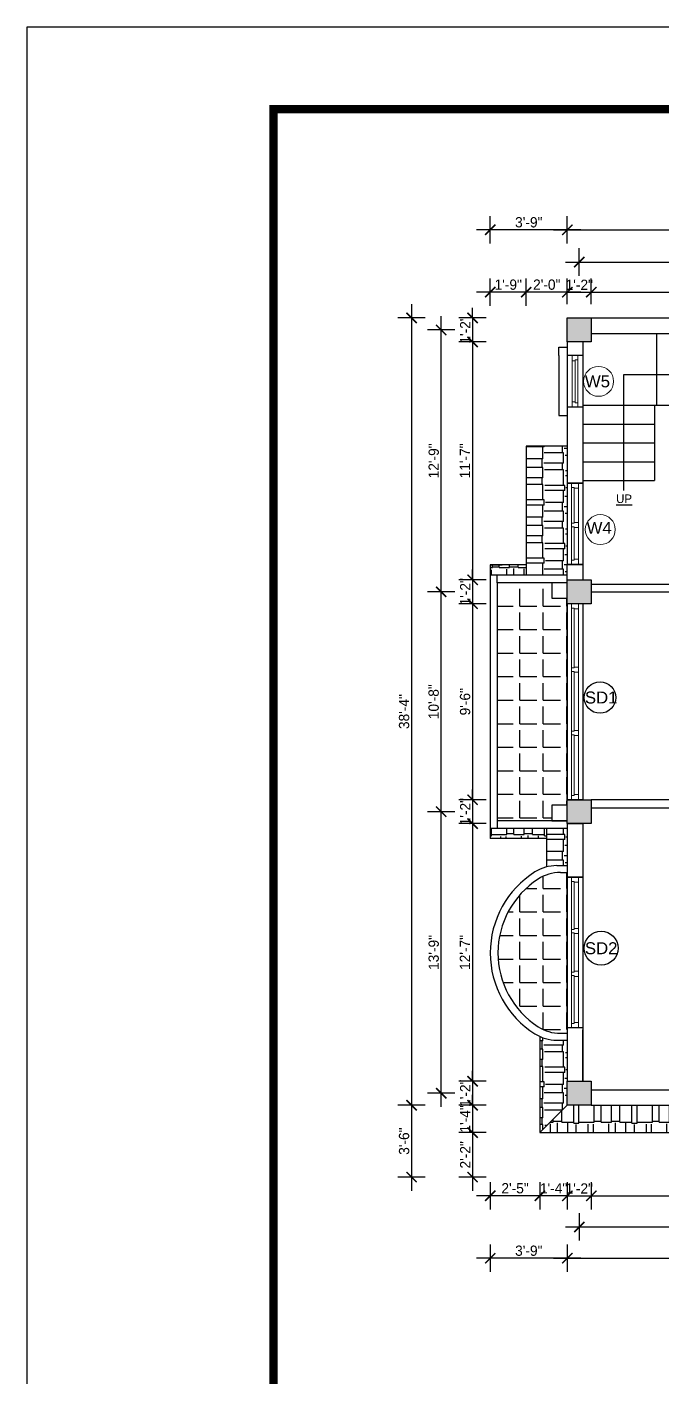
# Model space of a CAD drawing. Header units: inches. Extents: x 3672 to 10975, y -27382 to -746.
# Drawn here: x 3672 to 4043, y -25811 to -25022 of the extents above; entities that cross this region are included whole.
import ezdxf

# ---------------------------------------------------------------- set-up
doc = ezdxf.new("R2010")
doc.units = ezdxf.units.IN
doc.header["$LTSCALE"] = 17
doc.header["$MEASUREMENT"] = 0
for name, color, linetype, lineweight in [('25 BOT BAR', 12, 'Continuous', 25), ('DOOR & WIN', 1, 'Continuous', 25), ('OUTLINE', 1, 'Continuous', 25), ('TEXT', 231, 'Continuous', 20), ('WINDOW FRAME PLAN', 162, 'Continuous', 18)]:
    doc.layers.add(name, color=color, linetype=linetype, lineweight=lineweight)
doc.styles.add('ARCHITECTURE', font='stylu.ttf')
doc.styles.add('DIMTEXT', font='arial.ttf', dxfattribs={"height": 6})
doc.dimstyles.new('8 SCALE', dxfattribs={"dimscale": 0, "dimtxt": 6, "dimasz": 6, "dimexe": 8, "dimexo": 8, "dimgap": 1.25, "dimtad": 1, "dimdec": 0, "dimzin": 3, "dimdsep": 46, "dimlunit": 4, "dimtxsty": 'ARCHITECTURE', "dimblk": 'ARCHTICK', "dimcen": 8, "dimdle": 8, "dimclrd": 5, "dimclre": 5, "dimclrt": 7, "dimadec": 0, "dimazin": 0, "dimtfac": 0.75, "dimtdec": 0, "dimtix": 1, "dimtmove": 2, "dimatfit": 3, "dimldrblk": 'ARCHTICK', "dimfxl": 8, "dimfxlon": 1, "dimtolj": 1, "dimtzin": 0, "dimlwd": -1, "dimlwe": -1, "dimarcsym": 0})
pattern_1 = [(0, (-6022.838, -6798.299), (25.5, 12), [6, -5, 7, -3, 9, -4]), (0, (-6016.838, -6797.799), (25.5, 12), [5, -19, 4, -6]), (0, (-6004.838, -6799.049), (25.5, 12), [3, -31]), (90, (-6022.838, -6798.299), (-8.5, 12), [11.5, -36.5]), (90, (-6016.838, -6798.299), (-8.5, 12), [11.25, -36.75]), (90, (-6011.838, -6798.299), (-8.5, 12), [10.5, -37.5]), (90, (-6004.838, -6799.049), (-8.5, 12), [11.5, -36.5]), (90, (-6001.838, -6799.049), (-8.5, 12), [11.5, -36.5]), (90, (-5992.838, -6798.299), (-8.5, 12), [11, -37])]
pattern_2 = [(90, (-6022.838, -6798.299), (-12, 25.5), [6, -5, 7, -3, 9, -4]), (90, (-6023.338, -6792.299), (-12, 25.5), [5, -19, 4, -6]), (90, (-6022.088, -6780.299), (-12, 25.5), [3, -31]), (180, (-6022.838, -6798.299), (-12, -8.5), [11.5, -36.5]), (180, (-6022.838, -6792.299), (-12, -8.5), [11.25, -36.75]), (180, (-6022.838, -6787.299), (-12, -8.5), [10.5, -37.5]), (180, (-6022.088, -6780.299), (-12, -8.5), [11.5, -36.5]), (180, (-6022.088, -6777.299), (-12, -8.5), [11.5, -36.5]), (180, (-6022.838, -6768.299), (-12, -8.5), [11, -37])]
pattern_3 = [(0, (-6022.838, -6798.299), (0, 13.75), [10, -3.75]), (90, (-6022.838, -6798.299), (-13.75, 8e-16), [10, -3.75])]

# ---------------------------------------------------------------- blocks, each defined once
blk = doc.blocks.new("W4'")
at = {"layer": '25 BOT BAR'}
for p, q in [((9894.28, -8421.4), (9894.28, -8468.92)), ((9903.28, -8421.4), (9903.28, -8468.92))]:
    blk.add_line(p, q, dxfattribs=at)
at = {"layer": 'DOOR & WIN'}
blk.add_line((9903.28, -8421.4), (9894.28, -8421.4), dxfattribs=at)
at = {"layer": 'OUTLINE'}
blk.add_line((9903.28, -8468.92), (9894.28, -8468.92), dxfattribs=at)
at = {"layer": 'WINDOW FRAME PLAN'}
for p, q in [((9896.78, -8421.4), (9896.78, -8423.9)), ((9896.78, -8468.92), (9896.78, -8423.9)), ((9896.78, -8423.9), (9898.28, -8423.9)), ((9898.28, -8423.9), (9898.28, -8424.4)), ((9898.28, -8424.4), (9898.28, -8444.9)), ((9898.28, -8424.4), (9900.78, -8424.4)), ((9900.78, -8421.4), (9900.78, -8424.4)), ((9900.78, -8424.4), (9900.78, -8468.92)), ((9896.78, -8444.9), (9898.28, -8444.9)), ((9896.78, -8446.9), (9898.28, -8446.9)), ((9898.28, -8444.4), (9900.78, -8444.4)), ((9898.28, -8446.9), (9898.28, -8447.4)), ((9898.28, -8446.9), (9898.28, -8466.42)), ((9898.28, -8447.4), (9900.78, -8447.4)), ((9896.78, -8468.92), (9896.78, -8466.42)), ((9896.78, -8466.42), (9898.28, -8466.42)), ((9898.28, -8465.92), (9900.78, -8465.92)), ((9898.28, -8466.42), (9898.28, -8465.92)), ((9900.78, -8468.92), (9900.78, -8465.92))]:
    blk.add_line(p, q, dxfattribs=at)
blk = doc.blocks.new('_ArchTick')
at = {"color": 0, "linetype": 'ByBlock', "const_width": 0.15}
blk.add_lwpolyline([(-0.5, -0.5), (0.5, 0.5)], dxfattribs=at)
blk = doc.blocks.new('*D2941')
at = {"layer": '25 BOT BAR', "color": 5, "transparency": 16777216}
for p, q in [((3932.13, -25192.46), (3932.13, -25186.46)), ((3940.13, -25192.46), (3924.13, -25192.46)), ((3932.13, -25192.46), (3932.13, -25206.46)), ((3940.13, -25206.46), (3924.13, -25206.46)), ((3932.13, -25206.46), (3932.13, -25212.46))]:
    blk.add_line(p, q, dxfattribs=at)
at = {"layer": 'Defpoints', "color": 0, "transparency": 16777216}
for p in [(3987.45, -25192.46), (3932.13, -25206.46), (3987.45, -25206.46)]:
    blk.add_point(p, dxfattribs=at)
at = {"layer": '25 BOT BAR', "color": 5, "transparency": 16777216, "xscale": 6, "yscale": 6, "zscale": 6}
for p, rotation in [((3932.13, -25192.46), 270), ((3932.13, -25206.46), 90)]:
    blk.add_blockref('_ArchTick', p, dxfattribs=dict(at, rotation=rotation))
at = {"layer": '25 BOT BAR', "color": 7, "transparency": 16777216, "insert": (3927.82, -25199.46), "char_height": 6, "attachment_point": 5, "rotation": 90, "style": 'ARCHITECTURE'}
blk.add_mtext('\\A1;1\'-2"', dxfattribs=at)
blk = doc.blocks.new('*D2942')
at = {"layer": '25 BOT BAR', "color": 5, "transparency": 16777216}
for p, q in [((3932.13, -25198.46), (3932.13, -25353.46)), ((3940.13, -25206.46), (3924.13, -25206.46)), ((3940.13, -25345.46), (3924.13, -25345.46))]:
    blk.add_line(p, q, dxfattribs=at)
at = {"layer": 'Defpoints', "color": 0, "transparency": 16777216}
for p in [(3987.45, -25206.46), (3932.13, -25345.46), (3987.45, -25345.46)]:
    blk.add_point(p, dxfattribs=at)
at = {"layer": '25 BOT BAR', "color": 5, "transparency": 16777216, "xscale": 6, "yscale": 6, "zscale": 6}
for p, rotation in [((3932.13, -25206.46), 90), ((3932.13, -25345.46), 270)]:
    blk.add_blockref('_ArchTick', p, dxfattribs=dict(at, rotation=rotation))
at = {"layer": '25 BOT BAR', "color": 7, "transparency": 16777216, "insert": (3927.67, -25275.96), "char_height": 6, "attachment_point": 5, "rotation": 90, "style": 'ARCHITECTURE'}
blk.add_mtext('\\A1;11\'-7"', dxfattribs=at)
blk = doc.blocks.new('*D2943')
at = {"layer": '25 BOT BAR', "color": 5, "transparency": 16777216}
for p, q in [((3940.13, -25345.46), (3924.13, -25345.46)), ((3932.13, -25345.46), (3932.13, -25339.46)), ((3932.13, -25345.46), (3932.13, -25359.46)), ((3940.13, -25359.46), (3924.13, -25359.46)), ((3932.13, -25359.46), (3932.13, -25365.46))]:
    blk.add_line(p, q, dxfattribs=at)
at = {"layer": 'Defpoints', "color": 0, "transparency": 16777216}
for p in [(3987.45, -25345.46), (3932.13, -25359.46), (3987.45, -25359.46)]:
    blk.add_point(p, dxfattribs=at)
at = {"layer": '25 BOT BAR', "color": 5, "transparency": 16777216, "xscale": 6, "yscale": 6, "zscale": 6}
for p, rotation in [((3932.13, -25345.46), 270), ((3932.13, -25359.46), 90)]:
    blk.add_blockref('_ArchTick', p, dxfattribs=dict(at, rotation=rotation))
at = {"layer": '25 BOT BAR', "color": 7, "transparency": 16777216, "insert": (3927.82, -25352.46), "char_height": 6, "attachment_point": 5, "rotation": 90, "style": 'ARCHITECTURE'}
blk.add_mtext('\\A1;1\'-2"', dxfattribs=at)
blk = doc.blocks.new('*D2944')
at = {"layer": '25 BOT BAR', "color": 5, "transparency": 16777216}
for p, q in [((3932.13, -25351.46), (3932.13, -25481.94)), ((3940.13, -25359.46), (3924.13, -25359.46)), ((3940.13, -25473.94), (3924.13, -25473.94))]:
    blk.add_line(p, q, dxfattribs=at)
at = {"layer": 'Defpoints', "color": 0, "transparency": 16777216}
for p in [(3987.45, -25359.46), (3932.13, -25473.94), (3987.45, -25473.94)]:
    blk.add_point(p, dxfattribs=at)
at = {"layer": '25 BOT BAR', "color": 5, "transparency": 16777216, "xscale": 6, "yscale": 6, "zscale": 6}
for p, rotation in [((3932.13, -25359.46), 90), ((3932.13, -25473.94), 270)]:
    blk.add_blockref('_ArchTick', p, dxfattribs=dict(at, rotation=rotation))
at = {"layer": '25 BOT BAR', "color": 7, "transparency": 16777216, "insert": (3927.77, -25416.7), "char_height": 6, "attachment_point": 5, "rotation": 90, "style": 'ARCHITECTURE'}
blk.add_mtext('\\A1;9\'-6"', dxfattribs=at)
blk = doc.blocks.new('*D2945')
at = {"layer": '25 BOT BAR', "color": 5, "transparency": 16777216}
for p, q in [((3932.13, -25473.94), (3932.13, -25467.94)), ((3940.13, -25473.94), (3924.13, -25473.94)), ((3932.13, -25473.94), (3932.13, -25487.94)), ((3940.13, -25487.94), (3924.13, -25487.94)), ((3932.13, -25487.94), (3932.13, -25493.94))]:
    blk.add_line(p, q, dxfattribs=at)
at = {"layer": 'Defpoints', "color": 0, "transparency": 16777216}
for p in [(3987.45, -25473.94), (3932.13, -25487.94), (3987.45, -25487.94)]:
    blk.add_point(p, dxfattribs=at)
at = {"layer": '25 BOT BAR', "color": 5, "transparency": 16777216, "xscale": 6, "yscale": 6, "zscale": 6}
for p, rotation in [((3932.13, -25473.94), 270), ((3932.13, -25487.94), 90)]:
    blk.add_blockref('_ArchTick', p, dxfattribs=dict(at, rotation=rotation))
at = {"layer": '25 BOT BAR', "color": 7, "transparency": 16777216, "insert": (3927.82, -25480.94), "char_height": 6, "attachment_point": 5, "rotation": 90, "style": 'ARCHITECTURE'}
blk.add_mtext('\\A1;1\'-2"', dxfattribs=at)
blk = doc.blocks.new('*D2946')
at = {"layer": '25 BOT BAR', "color": 5, "transparency": 16777216}
for p, q in [((3932.13, -25479.94), (3932.13, -25646.46)), ((3940.13, -25487.94), (3924.13, -25487.94)), ((3940.13, -25638.46), (3924.13, -25638.46))]:
    blk.add_line(p, q, dxfattribs=at)
at = {"layer": 'Defpoints', "color": 0, "transparency": 16777216}
for p in [(3987.45, -25487.94), (3932.13, -25638.46), (3987.45, -25638.46)]:
    blk.add_point(p, dxfattribs=at)
at = {"layer": '25 BOT BAR', "color": 5, "transparency": 16777216, "xscale": 6, "yscale": 6, "zscale": 6}
for p, rotation in [((3932.13, -25487.94), 90), ((3932.13, -25638.46), 270)]:
    blk.add_blockref('_ArchTick', p, dxfattribs=dict(at, rotation=rotation))
at = {"layer": '25 BOT BAR', "color": 7, "transparency": 16777216, "insert": (3927.67, -25563.2), "char_height": 6, "attachment_point": 5, "rotation": 90, "style": 'ARCHITECTURE'}
blk.add_mtext('\\A1;12\'-7"', dxfattribs=at)
blk = doc.blocks.new('*D2947')
at = {"layer": '25 BOT BAR', "color": 5, "transparency": 16777216}
for p, q in [((3932.13, -25638.46), (3932.13, -25632.46)), ((3940.13, -25638.46), (3924.13, -25638.46)), ((3932.13, -25638.46), (3932.13, -25652.46)), ((3940.13, -25652.46), (3924.13, -25652.46)), ((3932.13, -25652.46), (3932.13, -25658.46))]:
    blk.add_line(p, q, dxfattribs=at)
at = {"layer": 'Defpoints', "color": 0, "transparency": 16777216}
for p in [(3987.45, -25638.46), (3932.13, -25652.46), (3987.45, -25652.46)]:
    blk.add_point(p, dxfattribs=at)
at = {"layer": '25 BOT BAR', "color": 5, "transparency": 16777216, "xscale": 6, "yscale": 6, "zscale": 6}
for p, rotation in [((3932.13, -25638.46), 270), ((3932.13, -25652.46), 90)]:
    blk.add_blockref('_ArchTick', p, dxfattribs=dict(at, rotation=rotation))
at = {"layer": '25 BOT BAR', "color": 7, "transparency": 16777216, "insert": (3927.82, -25645.46), "char_height": 6, "attachment_point": 5, "rotation": 90, "style": 'ARCHITECTURE'}
blk.add_mtext('\\A1;1\'-2"', dxfattribs=at)
blk = doc.blocks.new('*D2948')
at = {"layer": '25 BOT BAR', "color": 5, "transparency": 16777216}
for p, q in [((3913.79, -25653.46), (3913.79, -25472.94)), ((3921.79, -25480.94), (3905.79, -25480.94)), ((3921.79, -25645.46), (3905.79, -25645.46))]:
    blk.add_line(p, q, dxfattribs=at)
at = {"layer": 'Defpoints', "color": 0, "transparency": 16777216}
for p in [(3913.79, -25480.94), (3994.45, -25480.94), (3994.45, -25645.46)]:
    blk.add_point(p, dxfattribs=at)
at = {"layer": '25 BOT BAR', "color": 5, "transparency": 16777216, "xscale": 6, "yscale": 6, "zscale": 6}
for p, rotation in [((3913.79, -25480.94), 90), ((3913.79, -25645.46), 270)]:
    blk.add_blockref('_ArchTick', p, dxfattribs=dict(at, rotation=rotation))
at = {"layer": '25 BOT BAR', "color": 7, "transparency": 16777216, "insert": (3909.44, -25563.2), "char_height": 6, "attachment_point": 5, "rotation": 90, "style": 'ARCHITECTURE'}
blk.add_mtext('\\A1;13\'-9"', dxfattribs=at)
blk = doc.blocks.new('*D2949')
at = {"layer": '25 BOT BAR', "color": 5, "transparency": 16777216}
for p, q in [((3913.79, -25488.94), (3913.79, -25344.46)), ((3921.79, -25352.46), (3905.79, -25352.46)), ((3921.79, -25480.94), (3905.79, -25480.94))]:
    blk.add_line(p, q, dxfattribs=at)
at = {"layer": 'Defpoints', "color": 0, "transparency": 16777216}
for p in [(3913.79, -25352.46), (3994.45, -25352.46), (3994.45, -25480.94)]:
    blk.add_point(p, dxfattribs=at)
at = {"layer": '25 BOT BAR', "color": 5, "transparency": 16777216, "xscale": 6, "yscale": 6, "zscale": 6}
for p, rotation in [((3913.79, -25352.46), 90), ((3913.79, -25480.94), 270)]:
    blk.add_blockref('_ArchTick', p, dxfattribs=dict(at, rotation=rotation))
at = {"layer": '25 BOT BAR', "color": 7, "transparency": 16777216, "insert": (3909.42, -25416.7), "char_height": 6, "attachment_point": 5, "rotation": 90, "style": 'ARCHITECTURE'}
blk.add_mtext('\\A1;10\'-8"', dxfattribs=at)
blk = doc.blocks.new('*D2950')
at = {"layer": '25 BOT BAR', "color": 5, "transparency": 16777216}
for p, q in [((3913.79, -25360.46), (3913.79, -25191.46)), ((3921.79, -25199.46), (3905.79, -25199.46)), ((3921.79, -25352.46), (3905.79, -25352.46))]:
    blk.add_line(p, q, dxfattribs=at)
at = {"layer": 'Defpoints', "color": 0, "transparency": 16777216}
for p in [(3913.79, -25199.46), (3994.45, -25199.46), (3994.45, -25352.46)]:
    blk.add_point(p, dxfattribs=at)
at = {"layer": '25 BOT BAR', "color": 5, "transparency": 16777216, "xscale": 6, "yscale": 6, "zscale": 6}
for p, rotation in [((3913.79, -25199.46), 90), ((3913.79, -25352.46), 270)]:
    blk.add_blockref('_ArchTick', p, dxfattribs=dict(at, rotation=rotation))
at = {"layer": '25 BOT BAR', "color": 7, "transparency": 16777216, "insert": (3909.45, -25275.96), "char_height": 6, "attachment_point": 5, "rotation": 90, "style": 'ARCHITECTURE'}
blk.add_mtext('\\A1;12\'-9"', dxfattribs=at)
blk = doc.blocks.new('*D2951')
at = {"layer": '25 BOT BAR', "color": 5, "transparency": 16777216}
for p, q in [((3896.51, -25184.46), (3896.51, -25660.46)), ((3904.51, -25192.46), (3888.51, -25192.46)), ((3904.51, -25652.46), (3888.51, -25652.46))]:
    blk.add_line(p, q, dxfattribs=at)
at = {"layer": 'Defpoints', "color": 0, "transparency": 16777216}
for p in [(3987.45, -25192.46), (3896.51, -25652.46), (3987.45, -25652.46)]:
    blk.add_point(p, dxfattribs=at)
at = {"layer": '25 BOT BAR', "color": 5, "transparency": 16777216, "xscale": 6, "yscale": 6, "zscale": 6}
for p, rotation in [((3896.51, -25192.46), 90), ((3896.51, -25652.46), 270)]:
    blk.add_blockref('_ArchTick', p, dxfattribs=dict(at, rotation=rotation))
at = {"layer": '25 BOT BAR', "color": 7, "transparency": 16777216, "insert": (3892.13, -25422.46), "char_height": 6, "attachment_point": 5, "rotation": 90, "style": 'ARCHITECTURE'}
blk.add_mtext('\\A1;38\'-4"', dxfattribs=at)
blk = doc.blocks.new('*D2952')
at = {"layer": '25 BOT BAR', "color": 5, "transparency": 16777216}
for p, q in [((3987.45, -25697.41), (3987.45, -25713.41)), ((4001.45, -25697.41), (4001.45, -25713.41)), ((3987.45, -25705.41), (3981.45, -25705.41)), ((3987.45, -25705.41), (4001.45, -25705.41)), ((4001.45, -25705.41), (4007.45, -25705.41))]:
    blk.add_line(p, q, dxfattribs=at)
at = {"layer": 'Defpoints', "color": 0, "transparency": 16777216}
for p in [(3987.45, -25652.46), (4001.45, -25652.46), (4001.45, -25705.41)]:
    blk.add_point(p, dxfattribs=at)
at = {"layer": '25 BOT BAR', "color": 5, "transparency": 16777216, "xscale": 6, "yscale": 6, "zscale": 6}
blk.add_blockref('_ArchTick', (3987.45, -25705.41), dxfattribs=at)
at = {"layer": '25 BOT BAR', "color": 5, "transparency": 16777216, "xscale": 6, "yscale": 6, "zscale": 6, "rotation": 180}
blk.add_blockref('_ArchTick', (4001.45, -25705.41), dxfattribs=at)
at = {"layer": '25 BOT BAR', "color": 7, "transparency": 16777216, "insert": (3994.45, -25701.1), "char_height": 6, "attachment_point": 5, "style": 'ARCHITECTURE'}
blk.add_mtext('\\A1;1\'-2"', dxfattribs=at)
blk = doc.blocks.new('*D2953')
at = {"layer": '25 BOT BAR', "color": 5, "transparency": 16777216}
for p, q in [((4001.45, -25697.41), (4001.45, -25713.41)), ((4137.45, -25697.41), (4137.45, -25713.41)), ((3993.45, -25705.41), (4145.45, -25705.41))]:
    blk.add_line(p, q, dxfattribs=at)
at = {"layer": 'Defpoints', "color": 0, "transparency": 16777216}
for p in [(4001.45, -25652.46), (4137.45, -25652.46), (4137.45, -25705.41)]:
    blk.add_point(p, dxfattribs=at)
at = {"layer": '25 BOT BAR', "color": 5, "transparency": 16777216, "xscale": 6, "yscale": 6, "zscale": 6, "rotation": 180}
blk.add_blockref('_ArchTick', (4001.45, -25705.41), dxfattribs=at)
at = {"layer": '25 BOT BAR', "color": 5, "transparency": 16777216, "xscale": 6, "yscale": 6, "zscale": 6}
blk.add_blockref('_ArchTick', (4137.45, -25705.41), dxfattribs=at)
at = {"layer": '25 BOT BAR', "color": 7, "transparency": 16777216, "insert": (4069.45, -25701.03), "char_height": 6, "attachment_point": 5, "style": 'ARCHITECTURE'}
blk.add_mtext('\\A1;11\'-4"', dxfattribs=at)
blk = doc.blocks.new('*D2959')
at = {"layer": '25 BOT BAR', "color": 5, "transparency": 16777216}
for p, q in [((3994.45, -25715.61), (3994.45, -25731.61)), ((4144.45, -25715.61), (4144.45, -25731.61)), ((3986.45, -25723.61), (4152.45, -25723.61))]:
    blk.add_line(p, q, dxfattribs=at)
at = {"layer": 'Defpoints', "color": 0, "transparency": 16777216}
for p in [(3994.45, -25645.46), (4144.45, -25645.46), (4144.45, -25723.61)]:
    blk.add_point(p, dxfattribs=at)
at = {"layer": '25 BOT BAR', "color": 5, "transparency": 16777216, "xscale": 6, "yscale": 6, "zscale": 6, "rotation": 180}
blk.add_blockref('_ArchTick', (3994.45, -25723.61), dxfattribs=at)
at = {"layer": '25 BOT BAR', "color": 5, "transparency": 16777216, "xscale": 6, "yscale": 6, "zscale": 6}
blk.add_blockref('_ArchTick', (4144.45, -25723.61), dxfattribs=at)
at = {"layer": '25 BOT BAR', "color": 7, "transparency": 16777216, "insert": (4069.45, -25719.25), "char_height": 6, "attachment_point": 5, "style": 'ARCHITECTURE'}
blk.add_mtext('\\A1;12\'-6"', dxfattribs=at)
blk = doc.blocks.new('*D2962')
at = {"layer": '25 BOT BAR', "color": 5, "transparency": 16777216}
for p, q in [((3987.45, -25733.87), (3987.45, -25749.87)), ((4447.91, -25733.87), (4447.91, -25749.87)), ((3979.45, -25741.87), (4455.91, -25741.87))]:
    blk.add_line(p, q, dxfattribs=at)
at = {"layer": 'Defpoints', "color": 0, "transparency": 16777216}
for p in [(3987.45, -25652.46), (4447.91, -25652.46), (4447.91, -25741.87)]:
    blk.add_point(p, dxfattribs=at)
at = {"layer": '25 BOT BAR', "color": 5, "transparency": 16777216, "xscale": 6, "yscale": 6, "zscale": 6, "rotation": 180}
blk.add_blockref('_ArchTick', (3987.45, -25741.87), dxfattribs=at)
at = {"layer": '25 BOT BAR', "color": 5, "transparency": 16777216, "xscale": 6, "yscale": 6, "zscale": 6}
blk.add_blockref('_ArchTick', (4447.91, -25741.87), dxfattribs=at)
at = {"layer": '25 BOT BAR', "color": 7, "transparency": 16777216, "insert": (4217.68, -25737.49), "char_height": 6, "attachment_point": 5, "style": 'ARCHITECTURE'}
blk.add_mtext('\\A1;38\'-4"', dxfattribs=at)
blk = doc.blocks.new('*D2963')
at = {"layer": '25 BOT BAR', "color": 5, "transparency": 16777216}
for p, q in [((3987.45, -25184.46), (3987.45, -25169.37)), ((4001.45, -25184.46), (4001.45, -25169.37)), ((3987.45, -25177.37), (3981.45, -25177.37)), ((3987.45, -25177.37), (4001.45, -25177.37)), ((4001.45, -25177.37), (4007.45, -25177.37))]:
    blk.add_line(p, q, dxfattribs=at)
at = {"layer": 'Defpoints', "color": 0, "transparency": 16777216}
for p in [(4001.45, -25177.37), (3987.45, -25192.46), (4001.45, -25192.46)]:
    blk.add_point(p, dxfattribs=at)
at = {"layer": '25 BOT BAR', "color": 5, "transparency": 16777216, "xscale": 6, "yscale": 6, "zscale": 6}
blk.add_blockref('_ArchTick', (3987.45, -25177.37), dxfattribs=at)
at = {"layer": '25 BOT BAR', "color": 5, "transparency": 16777216, "xscale": 6, "yscale": 6, "zscale": 6, "rotation": 180}
blk.add_blockref('_ArchTick', (4001.45, -25177.37), dxfattribs=at)
at = {"layer": '25 BOT BAR', "color": 7, "transparency": 16777216, "insert": (3994.45, -25173.06), "char_height": 6, "attachment_point": 5, "style": 'ARCHITECTURE'}
blk.add_mtext('\\A1;1\'-2"', dxfattribs=at)
blk = doc.blocks.new('*D2964')
at = {"layer": '25 BOT BAR', "color": 5, "transparency": 16777216}
for p, q in [((4001.45, -25184.46), (4001.45, -25169.37)), ((4137.45, -25184.46), (4137.45, -25169.37)), ((3993.45, -25177.37), (4145.45, -25177.37))]:
    blk.add_line(p, q, dxfattribs=at)
at = {"layer": 'Defpoints', "color": 0, "transparency": 16777216}
for p in [(4137.45, -25177.37), (4001.45, -25192.46), (4137.45, -25192.46)]:
    blk.add_point(p, dxfattribs=at)
at = {"layer": '25 BOT BAR', "color": 5, "transparency": 16777216, "xscale": 6, "yscale": 6, "zscale": 6, "rotation": 180}
blk.add_blockref('_ArchTick', (4001.45, -25177.37), dxfattribs=at)
at = {"layer": '25 BOT BAR', "color": 5, "transparency": 16777216, "xscale": 6, "yscale": 6, "zscale": 6}
blk.add_blockref('_ArchTick', (4137.45, -25177.37), dxfattribs=at)
at = {"layer": '25 BOT BAR', "color": 7, "transparency": 16777216, "insert": (4069.45, -25172.98), "char_height": 6, "attachment_point": 5, "style": 'ARCHITECTURE'}
blk.add_mtext('\\A1;11\'-4"', dxfattribs=at)
blk = doc.blocks.new('*D2970')
at = {"layer": '25 BOT BAR', "color": 5, "transparency": 16777216}
for p, q in [((3994.45, -25167.76), (3994.45, -25151.76)), ((4144.45, -25167.76), (4144.45, -25151.76)), ((3986.45, -25159.76), (4152.45, -25159.76))]:
    blk.add_line(p, q, dxfattribs=at)
at = {"layer": 'Defpoints', "color": 0, "transparency": 16777216}
for p in [(4144.45, -25159.76), (3994.45, -25199.46), (4144.45, -25199.46)]:
    blk.add_point(p, dxfattribs=at)
at = {"layer": '25 BOT BAR', "color": 5, "transparency": 16777216, "xscale": 6, "yscale": 6, "zscale": 6, "rotation": 180}
blk.add_blockref('_ArchTick', (3994.45, -25159.76), dxfattribs=at)
at = {"layer": '25 BOT BAR', "color": 5, "transparency": 16777216, "xscale": 6, "yscale": 6, "zscale": 6}
blk.add_blockref('_ArchTick', (4144.45, -25159.76), dxfattribs=at)
at = {"layer": '25 BOT BAR', "color": 7, "transparency": 16777216, "insert": (4069.45, -25155.4), "char_height": 6, "attachment_point": 5, "style": 'ARCHITECTURE'}
blk.add_mtext('\\A1;12\'-6"', dxfattribs=at)
blk = doc.blocks.new('*D2973')
at = {"layer": '25 BOT BAR', "color": 5, "transparency": 16777216}
for p, q in [((3987.45, -25148.94), (3987.45, -25132.94)), ((4447.91, -25148.94), (4447.91, -25132.94)), ((3979.45, -25140.94), (4455.91, -25140.94))]:
    blk.add_line(p, q, dxfattribs=at)
at = {"layer": 'Defpoints', "color": 0, "transparency": 16777216}
for p in [(4447.91, -25140.94), (3987.45, -25192.46), (4447.91, -25192.46)]:
    blk.add_point(p, dxfattribs=at)
at = {"layer": '25 BOT BAR', "color": 5, "transparency": 16777216, "xscale": 6, "yscale": 6, "zscale": 6, "rotation": 180}
blk.add_blockref('_ArchTick', (3987.45, -25140.94), dxfattribs=at)
at = {"layer": '25 BOT BAR', "color": 5, "transparency": 16777216, "xscale": 6, "yscale": 6, "zscale": 6}
blk.add_blockref('_ArchTick', (4447.91, -25140.94), dxfattribs=at)
at = {"layer": '25 BOT BAR', "color": 7, "transparency": 16777216, "insert": (4217.68, -25136.56), "char_height": 6, "attachment_point": 5, "style": 'ARCHITECTURE'}
blk.add_mtext('\\A1;38\'-4"', dxfattribs=at)
blk = doc.blocks.new('*D2921')
at = {"layer": '25 BOT BAR', "color": 5, "transparency": 16777216}
for p, q in [((3963.45, -25185.37), (3963.45, -25169.37)), ((3987.45, -25184.46), (3987.45, -25169.37)), ((3995.45, -25177.37), (3955.45, -25177.37))]:
    blk.add_line(p, q, dxfattribs=at)
at = {"layer": 'Defpoints', "color": 0, "transparency": 16777216}
for p in [(3963.45, -25177.37), (3987.45, -25192.46), (3963.45, -25267.46)]:
    blk.add_point(p, dxfattribs=at)
at = {"layer": '25 BOT BAR', "color": 5, "transparency": 16777216, "xscale": 6, "yscale": 6, "zscale": 6, "rotation": 180}
blk.add_blockref('_ArchTick', (3963.45, -25177.37), dxfattribs=at)
at = {"layer": '25 BOT BAR', "color": 5, "transparency": 16777216, "xscale": 6, "yscale": 6, "zscale": 6}
blk.add_blockref('_ArchTick', (3987.45, -25177.37), dxfattribs=at)
at = {"layer": '25 BOT BAR', "color": 7, "transparency": 16777216, "insert": (3975.45, -25173.01), "char_height": 6, "attachment_point": 5, "style": 'ARCHITECTURE'}
blk.add_mtext('\\A1;2\'-0"', dxfattribs=at)
blk = doc.blocks.new('*D2922')
at = {"layer": '25 BOT BAR', "color": 5, "transparency": 16777216}
for p, q in [((3942.45, -25148.94), (3942.45, -25132.94)), ((3987.45, -25148.94), (3987.45, -25132.94)), ((3995.45, -25140.94), (3934.45, -25140.94))]:
    blk.add_line(p, q, dxfattribs=at)
at = {"layer": 'Defpoints', "color": 0, "transparency": 16777216}
for p in [(3942.45, -25140.94), (3987.45, -25192.46), (3942.45, -25336.7)]:
    blk.add_point(p, dxfattribs=at)
at = {"layer": '25 BOT BAR', "color": 5, "transparency": 16777216, "xscale": 6, "yscale": 6, "zscale": 6, "rotation": 180}
blk.add_blockref('_ArchTick', (3942.45, -25140.94), dxfattribs=at)
at = {"layer": '25 BOT BAR', "color": 5, "transparency": 16777216, "xscale": 6, "yscale": 6, "zscale": 6}
blk.add_blockref('_ArchTick', (3987.45, -25140.94), dxfattribs=at)
at = {"layer": '25 BOT BAR', "color": 7, "transparency": 16777216, "insert": (3964.95, -25136.58), "char_height": 6, "attachment_point": 5, "style": 'ARCHITECTURE'}
blk.add_mtext('\\A1;3\'-9"', dxfattribs=at)
blk = doc.blocks.new('*D2918')
at = {"layer": '25 BOT BAR', "color": 5, "transparency": 16777216}
for p, q in [((3940.13, -25652.46), (3924.13, -25652.46)), ((3932.13, -25652.46), (3932.13, -25646.46)), ((3932.13, -25652.46), (3932.13, -25668.46)), ((3940.13, -25668.46), (3924.13, -25668.46)), ((3932.13, -25668.46), (3932.13, -25674.46))]:
    blk.add_line(p, q, dxfattribs=at)
at = {"layer": 'Defpoints', "color": 0, "transparency": 16777216}
for p in [(3987.45, -25652.46), (3932.13, -25668.46), (3971.45, -25668.46)]:
    blk.add_point(p, dxfattribs=at)
at = {"layer": '25 BOT BAR', "color": 5, "transparency": 16777216, "xscale": 6, "yscale": 6, "zscale": 6}
for p, rotation in [((3932.13, -25652.46), 270), ((3932.13, -25668.46), 90)]:
    blk.add_blockref('_ArchTick', p, dxfattribs=dict(at, rotation=rotation))
at = {"layer": '25 BOT BAR', "color": 7, "transparency": 16777216, "insert": (3927.75, -25660.46), "char_height": 6, "attachment_point": 5, "rotation": 90, "style": 'ARCHITECTURE'}
blk.add_mtext('\\A1;1\'-4"', dxfattribs=at)
blk = doc.blocks.new('*D2919')
at = {"layer": '25 BOT BAR', "color": 5, "transparency": 16777216}
for p, q in [((3932.13, -25660.46), (3932.13, -25702.46)), ((3940.13, -25668.46), (3924.13, -25668.46)), ((3940.13, -25694.46), (3924.13, -25694.46))]:
    blk.add_line(p, q, dxfattribs=at)
at = {"layer": 'Defpoints', "color": 0, "transparency": 16777216}
for p in [(3971.45, -25668.46), (3932.13, -25694.46), (4293.45, -25694.46)]:
    blk.add_point(p, dxfattribs=at)
at = {"layer": '25 BOT BAR', "color": 5, "transparency": 16777216, "xscale": 6, "yscale": 6, "zscale": 6}
for p, rotation in [((3932.13, -25668.46), 90), ((3932.13, -25694.46), 270)]:
    blk.add_blockref('_ArchTick', p, dxfattribs=dict(at, rotation=rotation))
at = {"layer": '25 BOT BAR', "color": 7, "transparency": 16777216, "insert": (3927.82, -25681.46), "char_height": 6, "attachment_point": 5, "rotation": 90, "style": 'ARCHITECTURE'}
blk.add_mtext('\\A1;2\'-2"', dxfattribs=at)
blk = doc.blocks.new('*D2920')
at = {"layer": '25 BOT BAR', "color": 5, "transparency": 16777216}
for p, q in [((3896.51, -25644.46), (3896.51, -25702.46)), ((3904.51, -25652.46), (3888.51, -25652.46)), ((3904.51, -25694.46), (3888.51, -25694.46))]:
    blk.add_line(p, q, dxfattribs=at)
at = {"layer": 'Defpoints', "color": 0, "transparency": 16777216}
for p in [(3987.45, -25652.46), (3896.51, -25694.46), (4293.45, -25694.46)]:
    blk.add_point(p, dxfattribs=at)
at = {"layer": '25 BOT BAR', "color": 5, "transparency": 16777216, "xscale": 6, "yscale": 6, "zscale": 6}
for p, rotation in [((3896.51, -25652.46), 90), ((3896.51, -25694.46), 270)]:
    blk.add_blockref('_ArchTick', p, dxfattribs=dict(at, rotation=rotation))
at = {"layer": '25 BOT BAR', "color": 7, "transparency": 16777216, "insert": (3892.15, -25673.46), "char_height": 6, "attachment_point": 5, "rotation": 90, "style": 'ARCHITECTURE'}
blk.add_mtext('\\A1;3\'-6"', dxfattribs=at)
blk = doc.blocks.new('*D2924')
at = {"layer": '25 BOT BAR', "color": 5, "transparency": 16777216}
for p, q in [((3942.45, -25185.37), (3942.45, -25169.37)), ((3963.45, -25185.37), (3963.45, -25169.37)), ((3971.45, -25177.37), (3934.45, -25177.37))]:
    blk.add_line(p, q, dxfattribs=at)
at = {"layer": 'Defpoints', "color": 0, "transparency": 16777216}
for p in [(3942.45, -25177.37), (3963.45, -25267.46), (3942.45, -25336.7)]:
    blk.add_point(p, dxfattribs=at)
at = {"layer": '25 BOT BAR', "color": 5, "transparency": 16777216, "xscale": 6, "yscale": 6, "zscale": 6, "rotation": 180}
blk.add_blockref('_ArchTick', (3942.45, -25177.37), dxfattribs=at)
at = {"layer": '25 BOT BAR', "color": 5, "transparency": 16777216, "xscale": 6, "yscale": 6, "zscale": 6}
blk.add_blockref('_ArchTick', (3963.45, -25177.37), dxfattribs=at)
at = {"layer": '25 BOT BAR', "color": 7, "transparency": 16777216, "insert": (3952.95, -25173.02), "char_height": 6, "attachment_point": 5, "style": 'ARCHITECTURE'}
blk.add_mtext('\\A1;1\'-9"', dxfattribs=at)
blk = doc.blocks.new('*D2925')
at = {"layer": '25 BOT BAR', "color": 5, "transparency": 16777216}
for p, q in [((3971.45, -25697.41), (3971.45, -25713.41)), ((3987.45, -25697.41), (3987.45, -25713.41)), ((3971.45, -25705.41), (3965.45, -25705.41)), ((3987.45, -25705.41), (3971.45, -25705.41)), ((3987.45, -25705.41), (3993.45, -25705.41))]:
    blk.add_line(p, q, dxfattribs=at)
at = {"layer": 'Defpoints', "color": 0, "transparency": 16777216}
for p in [(3987.45, -25652.46), (3971.45, -25668.46), (3971.45, -25705.41)]:
    blk.add_point(p, dxfattribs=at)
at = {"layer": '25 BOT BAR', "color": 5, "transparency": 16777216, "xscale": 6, "yscale": 6, "zscale": 6}
blk.add_blockref('_ArchTick', (3971.45, -25705.41), dxfattribs=at)
at = {"layer": '25 BOT BAR', "color": 5, "transparency": 16777216, "xscale": 6, "yscale": 6, "zscale": 6, "rotation": 180}
blk.add_blockref('_ArchTick', (3987.45, -25705.41), dxfattribs=at)
at = {"layer": '25 BOT BAR', "color": 7, "transparency": 16777216, "insert": (3979.45, -25701.03), "char_height": 6, "attachment_point": 5, "style": 'ARCHITECTURE'}
blk.add_mtext('\\A1;1\'-4"', dxfattribs=at)
blk = doc.blocks.new('*D2926')
at = {"layer": '25 BOT BAR', "color": 5, "transparency": 16777216}
for p, q in [((3942.45, -25697.41), (3942.45, -25713.41)), ((3971.45, -25697.41), (3971.45, -25713.41)), ((3979.45, -25705.41), (3934.45, -25705.41))]:
    blk.add_line(p, q, dxfattribs=at)
at = {"layer": 'Defpoints', "color": 0, "transparency": 16777216}
for p in [(3942.45, -25496.46), (3971.45, -25668.46), (3942.45, -25705.41)]:
    blk.add_point(p, dxfattribs=at)
at = {"layer": '25 BOT BAR', "color": 5, "transparency": 16777216, "xscale": 6, "yscale": 6, "zscale": 6, "rotation": 180}
blk.add_blockref('_ArchTick', (3942.45, -25705.41), dxfattribs=at)
at = {"layer": '25 BOT BAR', "color": 5, "transparency": 16777216, "xscale": 6, "yscale": 6, "zscale": 6}
blk.add_blockref('_ArchTick', (3971.45, -25705.41), dxfattribs=at)
at = {"layer": '25 BOT BAR', "color": 7, "transparency": 16777216, "insert": (3956.95, -25701.03), "char_height": 6, "attachment_point": 5, "style": 'ARCHITECTURE'}
blk.add_mtext('\\A1;2\'-5"', dxfattribs=at)
blk = doc.blocks.new('*D2927')
at = {"layer": '25 BOT BAR', "color": 5, "transparency": 16777216}
for p, q in [((3942.45, -25733.87), (3942.45, -25749.87)), ((3987.45, -25733.87), (3987.45, -25749.87)), ((3995.45, -25741.87), (3934.45, -25741.87))]:
    blk.add_line(p, q, dxfattribs=at)
at = {"layer": 'Defpoints', "color": 0, "transparency": 16777216}
for p in [(3942.45, -25496.46), (3987.45, -25652.46), (3942.45, -25741.87)]:
    blk.add_point(p, dxfattribs=at)
at = {"layer": '25 BOT BAR', "color": 5, "transparency": 16777216, "xscale": 6, "yscale": 6, "zscale": 6, "rotation": 180}
blk.add_blockref('_ArchTick', (3942.45, -25741.87), dxfattribs=at)
at = {"layer": '25 BOT BAR', "color": 5, "transparency": 16777216, "xscale": 6, "yscale": 6, "zscale": 6}
blk.add_blockref('_ArchTick', (3987.45, -25741.87), dxfattribs=at)
at = {"layer": '25 BOT BAR', "color": 7, "transparency": 16777216, "insert": (3964.95, -25737.51), "char_height": 6, "attachment_point": 5, "style": 'ARCHITECTURE'}
blk.add_mtext('\\A1;3\'-9"', dxfattribs=at)

msp = doc.modelspace()

# ---------------------------------------------------------------- hatches: boundary and pattern name
at = {"layer": 'DOOR & WIN'}
h = msp.add_hatch(color=256, dxfattribs=at)
h.dxf.hatch_style = 1
h.paths.add_polyline_path([(4001.45, -25192.46), (3987.45, -25192.46), (3987.45, -25206.46), (4001.45, -25206.46)])
h = msp.add_hatch(color=256, dxfattribs=at)
h.dxf.hatch_style = 1
h.paths.add_polyline_path([(4001.45, -25345.46), (3987.45, -25345.46), (3987.45, -25359.46), (4001.45, -25359.46)])
h = msp.add_hatch(color=256, dxfattribs=at)
h.dxf.hatch_style = 1
h.paths.add_polyline_path([(4001.45, -25473.94), (3987.45, -25473.94), (3987.45, -25487.94), (4001.45, -25487.94)])
h = msp.add_hatch(color=256, dxfattribs=at)
h.dxf.hatch_style = 1
h.paths.add_polyline_path([(4001.45, -25638.46), (3987.45, -25638.46), (3987.45, -25652.46), (4001.45, -25652.46)])
at = {"layer": 'OUTLINE'}
h = msp.add_hatch(dxfattribs=at)
h.set_pattern_fill('AR-RSHKE', color=8, angle=90)
h.set_pattern_definition(pattern_2)
h.paths.add_polyline_path([(3963.45, -25342.7), (3987.45, -25342.7), (3987.45, -25336.46), (3987.45, -25288.94), (3987.45, -25267.46), (3963.45, -25267.46)])
h = msp.add_hatch(dxfattribs=at)
h.set_pattern_fill('AR-RSHKE', color=8)
h.set_pattern_definition(pattern_1)
h.paths.add_polyline_path([(3963.45, -25336.7), (3942.45, -25336.7), (3942.45, -25342.7), (3963.45, -25342.7)])
h = msp.add_hatch(dxfattribs=at)
h.set_pattern_fill('ANGLE', color=8, scale=50)
h.set_pattern_definition(pattern_3)
h.paths.add_polyline_path([(3987.45, -25359.46), (3987.45, -25356.2), (3978.45, -25356.2), (3978.45, -25347.2), (3946.45, -25347.2), (3946.45, -25486.2), (3978.45, -25486.2), (3978.45, -25477.2), (3987.45, -25477.2), (3987.45, -25473.94)])
h = msp.add_hatch(dxfattribs=at)
h.set_pattern_fill('AR-RSHKE', color=8)
h.set_pattern_definition(pattern_1)
h.paths.add_polyline_path([(3975.45, -25490.7), (3942.45, -25490.7), (3942.45, -25496.7), (3975.45, -25496.7)])
h = msp.add_hatch(dxfattribs=at)
h.set_pattern_fill('AR-RSHKE', color=8, angle=90)
h.set_pattern_definition(pattern_2)
edge = h.paths.add_edge_path()
edge.add_line((3987.45, -25490.7), (3975.45, -25490.7))
edge.add_line((3975.45, -25490.7), (3975.45, -25513.2))
edge.add_arc((3981.35, -25536.46), 24, 90, 104.23913, ccw=False)
edge.add_line((3981.35, -25512.46), (3987.45, -25512.46))
edge.add_line((3987.45, -25512.46), (3987.45, -25490.7))
h = msp.add_hatch(dxfattribs=at)
h.set_pattern_fill('ANGLE', color=8, scale=50)
h.set_pattern_definition(pattern_3)
h.paths.add_polyline_path([(3987.45, -25516.46), (3983.45, -25516.46, 0.144768), (3970.4, -25520.32, 0.543527), (3970.4, -25606.6, 0.144768), (3983.45, -25610.46), (3987.45, -25610.46)])
h = msp.add_hatch(dxfattribs=at)
h.set_pattern_fill('AR-RSHKE', color=8, angle=90)
h.set_pattern_definition(pattern_2)
h.paths.add_polyline_path([(3987.45, -25614.46), (3975.45, -25614.46, -0.019991), (3971.45, -25612.47), (3971.45, -25668.46), (3987.45, -25652.46), (3987.45, -25638.46)])
h = msp.add_hatch(dxfattribs=at)
h.set_pattern_fill('AR-RSHKE', color=8)
h.set_pattern_definition(pattern_1)
h.paths.add_polyline_path([(4123.01, -25668.46), (4123.01, -25652.46), (4001.45, -25652.46), (3987.45, -25652.46), (3971.45, -25668.46)])

# ---------------------------------------------------------------- linework, layer by layer
msp.add_lwpolyline([(3671.9, -27267.47), (3671.9, -25022.43), (6846.71, -25022.43), (6846.71, -27267.47)], close=True)
at = {"const_width": 4.8}
msp.add_lwpolyline([(6798.71, -27219.47), (6798.71, -25070.43), (3815.9, -25070.43), (3815.9, -27219.47)], close=True, dxfattribs=at)
at = {"layer": '25 BOT BAR'}
for p, q in [((4001.45, -25192.46), (4137.45, -25192.46)), ((4001.45, -25201.46), (4095.45, -25201.46)), ((4039.45, -25201.46), (4039.45, -25243.46)), ((3982.45, -25214.46), (3982.45, -25209.46)), ((3982.45, -25209.46), (3987.45, -25209.46)), ((3987.45, -25206.46), (3987.45, -25225.64)), ((3996.45, -25206.46), (3996.45, -25288.94)), ((3982.45, -25214.46), (3982.45, -25244.46)), ((3987.45, -25214.46), (3987.45, -25244.46)), ((3996.45, -25214.46), (3987.45, -25214.46)), ((4020.45, -25293.25), (4020.45, -25225.46)), ((4020.45, -25225.46), (4118.45, -25225.46)), ((3982.45, -25244.46), (3982.45, -25249.46)), ((3982.45, -25249.46), (3987.45, -25249.46)), ((3987.45, -25244.46), (3987.45, -25288.94)), ((3987.45, -25244.46), (3996.45, -25244.46)), ((3996.45, -25243.46), (4038.45, -25243.46)), ((4038.45, -25243.46), (4038.45, -25287.46)), ((4038.45, -25243.46), (4097.45, -25243.46)), ((3996.45, -25254.46), (4038.45, -25254.46)), ((3996.45, -25265.46), (4038.45, -25265.46)), ((3963.45, -25267.46), (3963.45, -25342.7)), ((3987.45, -25267.46), (3963.45, -25267.46)), ((3996.45, -25276.46), (4038.45, -25276.46)), ((3987.45, -25288.94), (3996.45, -25288.94)), ((3996.45, -25287.46), (4038.45, -25287.46)), ((3942.45, -25336.7), (3942.45, -25496.46)), ((3963.45, -25336.7), (3942.45, -25336.7)), ((3942.45, -25336.7), (3949.35, -25336.7)), ((3987.45, -25345.46), (3987.45, -25336.46)), ((3987.45, -25336.46), (3996.45, -25336.46)), ((3996.45, -25336.46), (3996.45, -25345.46)), ((3987.45, -25342.7), (3942.45, -25342.7)), ((3946.45, -25347.2), (3946.45, -25342.7)), ((3946.45, -25347.2), (3946.45, -25486.2)), ((3987.45, -25347.2), (3946.45, -25347.2)), ((4001.45, -25347.96), (4095.45, -25347.96)), ((4001.45, -25352.46), (4095.45, -25352.46)), ((3987.45, -25359.46), (3987.45, -25473.94)), ((3996.45, -25359.46), (3996.45, -25473.94)), ((4101.45, -25473.94), (4001.45, -25473.94)), ((4101.45, -25478.94), (4001.45, -25478.94)), ((3987.45, -25486.2), (3946.45, -25486.2)), ((3946.45, -25486.2), (3946.45, -25490.7)), ((3987.45, -25490.7), (3942.45, -25490.7)), ((3942.45, -25490.7), (3942.45, -25496.7)), ((3975.45, -25513.2), (3975.45, -25490.7)), ((3987.45, -25487.94), (3987.45, -25638.46)), ((3987.45, -25487.94), (3996.45, -25487.94)), ((3996.45, -25487.94), (3996.45, -25638.46)), ((3975.45, -25496.7), (3942.45, -25496.7)), ((3981.35, -25512.46), (3987.45, -25512.46)), ((3983.45, -25516.46), (3987.45, -25516.46)), ((3987.45, -25519.2), (3996.45, -25519.2)), ((3971.45, -25612.32), (3971.45, -25668.46)), ((3983.45, -25610.46), (3987.45, -25610.46)), ((3996.45, -25638.46), (3996.45, -25608.46)), ((3981.35, -25614.46), (3987.45, -25614.46)), ((4001.45, -25643.46), (4137.45, -25643.46)), ((3971.45, -25668.46), (3987.45, -25652.46)), ((4001.45, -25652.46), (4137.45, -25652.46))]:
    msp.add_line(p, q, dxfattribs=at)
for points in [[(3987.45, -25347.2), (3978.45, -25347.2), (3978.45, -25356.2), (3987.45, -25356.2)], [(3987.45, -25477.2), (3978.45, -25477.2), (3978.45, -25486.2), (3987.45, -25486.2)]]:
    msp.add_lwpolyline(points, close=True, dxfattribs=at)
for centre, radius in [((4006.56, -25414.23), 9.19), ((4007.2, -25560.73), 9.93)]:
    msp.add_circle(centre, radius, dxfattribs=at)
for centre, radius, start, end in [((3998.36, -25563.46), 55.91, 122.20304, 237.79696), ((3981.35, -25536.46), 24, 90, 122.20304), ((3983.45, -25540.46), 24, 90, 122.94949), ((3998.36, -25563.46), 51.41, 122.94949, 237.05051), ((3981.35, -25590.46), 24, 237.79696, 270), ((3983.45, -25586.46), 24, 237.05051, 270)]:
    msp.add_arc(centre, radius, start, end, dxfattribs=at)
at = {"layer": 'DOOR & WIN'}
for p, q in [((3987.45, -25473.94), (3987.45, -25359.46)), ((3996.45, -25359.46), (3987.45, -25359.46)), ((3996.45, -25359.46), (3996.45, -25473.94)), ((3996.45, -25473.94), (3987.45, -25473.94)), ((3996.45, -25473.94), (3987.45, -25473.94)), ((3987.45, -25607.2), (3987.45, -25519.2)), ((3996.45, -25519.2), (3987.45, -25519.2)), ((3996.45, -25519.2), (3996.45, -25607.2)), ((3996.45, -25607.2), (3987.45, -25607.2)), ((3996.45, -25607.2), (3987.45, -25607.2)), ((3971.45, -25668.46), (4293.45, -25668.46))]:
    msp.add_line(p, q, dxfattribs=at)
at = {"layer": 'OUTLINE'}
for points in [[(3987.45, -25192.46), (4001.45, -25192.46), (4001.45, -25206.46), (3987.45, -25206.46)], [(3987.45, -25345.46), (4001.45, -25345.46), (4001.45, -25359.46), (3987.45, -25359.46)], [(3987.45, -25473.94), (4001.45, -25473.94), (4001.45, -25487.94), (3987.45, -25487.94)], [(3987.45, -25638.46), (4001.45, -25638.46), (4001.45, -25652.46), (3987.45, -25652.46)]]:
    msp.add_lwpolyline(points, close=True, dxfattribs=at)
at = {"layer": 'TEXT'}
for centre in [(4005.73, -25229.49), (4006.73, -25316.13)]:
    msp.add_circle(centre, 8.75, dxfattribs=at)
at = {"layer": 'WINDOW FRAME PLAN'}
for p, q in [((3990.21, -25214.46), (3990.21, -25217.46)), ((3990.21, -25217.46), (3990.21, -25241.46)), ((3992.02, -25217.46), (3990.21, -25217.46)), ((3992.02, -25241.96), (3992.02, -25216.96)), ((3992.02, -25216.96), (3992.02, -25217.46)), ((3993.51, -25216.96), (3992.02, -25216.96)), ((3993.51, -25214.46), (3993.51, -25216.96)), ((3993.51, -25216.96), (3993.51, -25241.96)), ((3992.02, -25241.46), (3990.21, -25241.46)), ((3990.21, -25244.46), (3990.21, -25241.46)), ((3992.02, -25241.96), (3992.02, -25241.46)), ((3993.51, -25241.96), (3992.02, -25241.96)), ((3993.51, -25244.46), (3993.51, -25241.96)), ((3989.95, -25359.46), (3989.95, -25361.96)), ((3993.95, -25359.46), (3993.95, -25362.46)), ((3989.95, -25471.44), (3989.95, -25361.96)), ((3989.95, -25361.96), (3991.45, -25361.96)), ((3991.45, -25361.96), (3991.45, -25362.46)), ((3991.45, -25362.46), (3991.45, -25396.96)), ((3991.45, -25362.46), (3993.95, -25362.46)), ((3993.95, -25362.46), (3993.95, -25470.94)), ((3989.95, -25396.96), (3991.45, -25396.96)), ((3989.95, -25398.96), (3991.45, -25398.96)), ((3991.45, -25396.46), (3993.95, -25396.46)), ((3991.45, -25398.96), (3991.45, -25399.46)), ((3991.45, -25398.96), (3991.45, -25433.96)), ((3991.45, -25399.46), (3993.95, -25399.46)), ((3989.95, -25433.96), (3991.45, -25433.96)), ((3989.95, -25435.96), (3991.45, -25435.96)), ((3991.45, -25433.46), (3993.95, -25433.46)), ((3991.45, -25433.96), (3991.45, -25433.46)), ((3991.45, -25435.96), (3991.45, -25471.44)), ((3991.45, -25436.46), (3993.95, -25436.46)), ((3989.95, -25473.94), (3989.95, -25471.44)), ((3989.95, -25471.44), (3991.45, -25471.44)), ((3991.45, -25470.94), (3993.95, -25470.94)), ((3991.45, -25471.44), (3991.45, -25470.94)), ((3993.95, -25473.94), (3993.95, -25470.94)), ((3989.95, -25519.2), (3989.95, -25521.7)), ((3989.95, -25604.7), (3989.95, -25521.7)), ((3989.95, -25521.7), (3991.45, -25521.7)), ((3991.45, -25521.7), (3991.45, -25522.2)), ((3991.45, -25522.2), (3991.45, -25549.7)), ((3991.45, -25522.2), (3993.95, -25522.2)), ((3993.95, -25519.2), (3993.95, -25522.2)), ((3993.95, -25522.2), (3993.95, -25604.2)), ((3989.95, -25549.7), (3991.45, -25549.7)), ((3991.45, -25549.2), (3993.95, -25549.2)), ((3989.95, -25551.7), (3991.45, -25551.7)), ((3991.45, -25551.7), (3991.45, -25552.2)), ((3991.45, -25551.7), (3991.45, -25574.7)), ((3991.45, -25552.2), (3993.95, -25552.2)), ((3991.45, -25574.2), (3993.95, -25574.2)), ((3991.45, -25574.7), (3991.45, -25574.2)), ((3989.95, -25574.7), (3991.45, -25574.7)), ((3989.95, -25576.7), (3991.45, -25576.7)), ((3991.45, -25576.7), (3991.45, -25604.2)), ((3991.45, -25577.2), (3993.95, -25577.2)), ((3989.95, -25607.2), (3989.95, -25604.7)), ((3989.95, -25604.7), (3991.45, -25604.7)), ((3991.45, -25604.2), (3993.95, -25604.2)), ((3991.45, -25604.7), (3991.45, -25604.2)), ((3993.95, -25607.2), (3993.95, -25604.2))]:
    msp.add_line(p, q, dxfattribs=at)

# ---------------------------------------------------------------- block references
at = {"layer": '25 BOT BAR'}
msp.add_blockref("W4'", (-5906.83, -16867.54), dxfattribs=at)

# ---------------------------------------------------------------- texts
at = {"layer": 'DOOR & WIN', "insert": (4020.62, -25298.13), "char_height": 5, "attachment_point": 5}
msp.add_mtext('{\\L\\C7;UP}', dxfattribs=at)
at = {"layer": 'TEXT', "style": 'DIMTEXT'}
for s, p in [('W5', (3997.73, -25232.99)), ('W4', (3998.73, -25318.58)), ('SD1', (3997.73, -25417.73)), ('SD2', (3997.73, -25564.23))]:
    msp.add_text(s, height=7, rotation=360, dxfattribs=at).set_placement(p)

# ---------------------------------------------------------------- dimensions: what is measured, and where the dimension line sits
at = {"layer": '25 BOT BAR'}
for base, p1, p2, picture, middle in [((3942.45, -25140.94), (3987.45, -25192.46), (3942.45, -25336.7), '*D2922', (3964.95, -25136.58)), ((4447.91, -25140.94), (3987.45, -25192.46), (4447.91, -25192.46), '*D2973', (4217.68, -25136.56)), ((4144.45, -25159.76), (3994.45, -25199.46), (4144.45, -25199.46), '*D2970', (4069.45, -25155.4)), ((3942.45, -25177.37), (3963.45, -25267.46), (3942.45, -25336.7), '*D2924', (3952.95, -25173.02)), ((3963.45, -25177.37), (3987.45, -25192.46), (3963.45, -25267.46), '*D2921', (3975.45, -25173.01)), ((4001.45, -25177.37), (3987.45, -25192.46), (4001.45, -25192.46), '*D2963', (3994.45, -25173.06)), ((4137.45, -25177.37), (4001.45, -25192.46), (4137.45, -25192.46), '*D2964', (4069.45, -25172.98)), ((3942.45, -25705.41), (3971.45, -25668.46), (3942.45, -25496.46), '*D2926', (3956.95, -25701.03)), ((3942.45, -25741.87), (3987.45, -25652.46), (3942.45, -25496.46), '*D2927', (3964.95, -25737.51)), ((3971.45, -25705.41), (3987.45, -25652.46), (3971.45, -25668.46), '*D2925', (3979.45, -25701.03)), ((4447.91, -25741.87), (3987.45, -25652.46), (4447.91, -25652.46), '*D2962', (4217.68, -25737.49)), ((4001.45, -25705.41), (3987.45, -25652.46), (4001.45, -25652.46), '*D2952', (3994.45, -25701.1)), ((4144.45, -25723.61), (3994.45, -25645.46), (4144.45, -25645.46), '*D2959', (4069.45, -25719.25)), ((4137.45, -25705.41), (4001.45, -25652.46), (4137.45, -25652.46), '*D2953', (4069.45, -25701.03))]:
    dim = msp.add_linear_dim(base=base, p1=p1, p2=p2, dimstyle='8 SCALE', override={"dimscale": 1}, dxfattribs=at)
    dim.commit()
    dim.dimension.update_dxf_attribs({"geometry": picture, "text_midpoint": middle})
for base, p1, p2, picture, middle in [((3896.51, -25652.46), (3987.45, -25192.46), (3987.45, -25652.46), '*D2951', (3892.13, -25422.46)), ((3932.13, -25206.46), (3987.45, -25192.46), (3987.45, -25206.46), '*D2941', (3927.82, -25199.46)), ((3913.79, -25199.46), (3994.45, -25352.46), (3994.45, -25199.46), '*D2950', (3909.45, -25275.96)), ((3932.13, -25345.46), (3987.45, -25206.46), (3987.45, -25345.46), '*D2942', (3927.67, -25275.96)), ((3913.79, -25352.46), (3994.45, -25480.94), (3994.45, -25352.46), '*D2949', (3909.42, -25416.7)), ((3932.13, -25359.46), (3987.45, -25345.46), (3987.45, -25359.46), '*D2943', (3927.82, -25352.46)), ((3932.13, -25473.94), (3987.45, -25359.46), (3987.45, -25473.94), '*D2944', (3927.77, -25416.7)), ((3932.13, -25487.94), (3987.45, -25473.94), (3987.45, -25487.94), '*D2945', (3927.82, -25480.94)), ((3913.79, -25480.94), (3994.45, -25645.46), (3994.45, -25480.94), '*D2948', (3909.44, -25563.2)), ((3932.13, -25638.46), (3987.45, -25487.94), (3987.45, -25638.46), '*D2946', (3927.67, -25563.2)), ((3932.13, -25652.46), (3987.45, -25638.46), (3987.45, -25652.46), '*D2947', (3927.82, -25645.46)), ((3896.51, -25694.46), (3987.45, -25652.46), (4293.45, -25694.46), '*D2920', (3892.15, -25673.46)), ((3932.13, -25668.46), (3987.45, -25652.46), (3971.45, -25668.46), '*D2918', (3927.75, -25660.46)), ((3932.13, -25694.46), (3971.45, -25668.46), (4293.45, -25694.46), '*D2919', (3927.82, -25681.46))]:
    dim = msp.add_linear_dim(base=base, p1=p1, p2=p2, angle=90, dimstyle='8 SCALE', override={"dimscale": 1}, dxfattribs=at)
    dim.commit()
    dim.dimension.update_dxf_attribs({"geometry": picture, "text_midpoint": middle})

doc.saveas('drawing.dxf')
